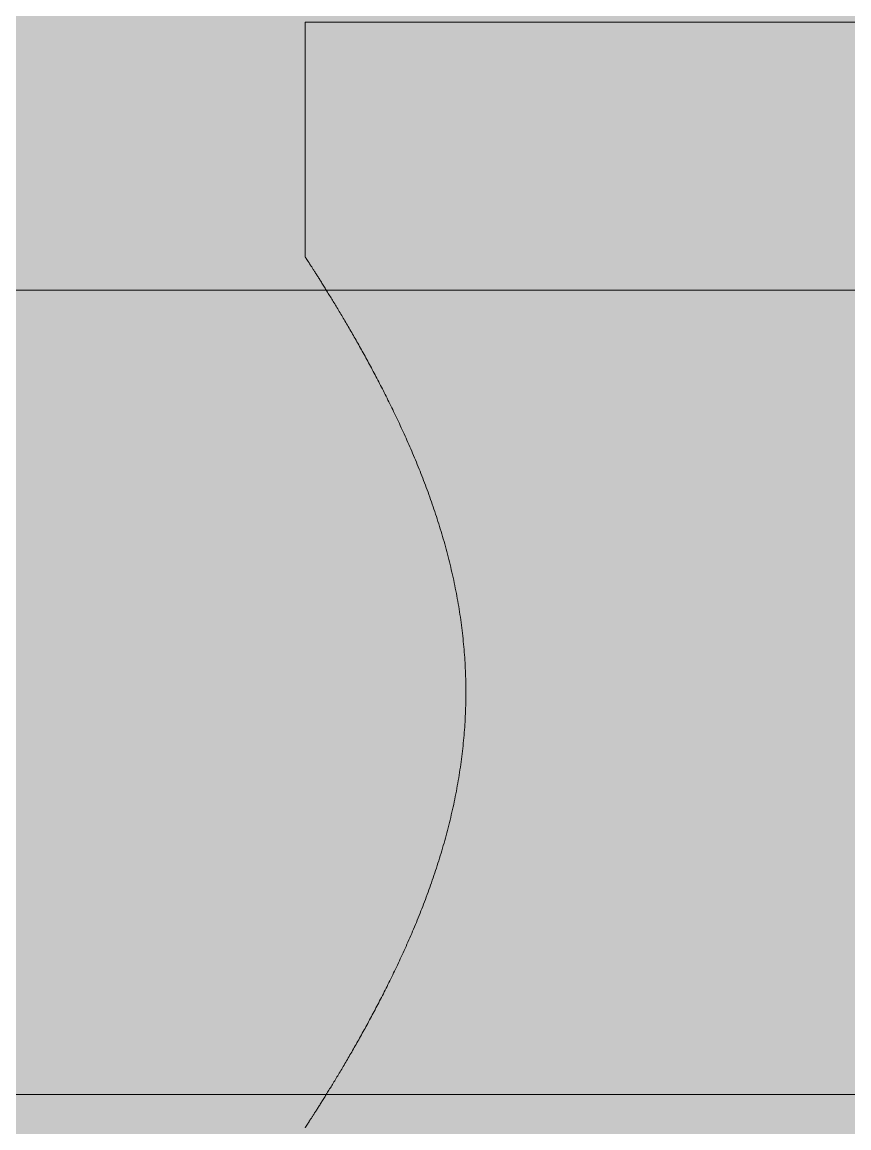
# Model space of a CAD drawing. Header units: millimetres. Extents: x 5622 to 8918, y 2044 to 6634.
# Drawn here: x 7738.24 to 7744.41, y 4137.08 to 4145.33 of the extents above; entities that cross this region are included whole.
import ezdxf

# ---------------------------------------------------------------- set-up
doc = ezdxf.new("R2010")
doc.units = ezdxf.units.MM
doc.layers.add('F_FERRAMENTA', color=253, linetype='Continuous', lineweight=5)
doc.layers.add('F_VETRO', color=140, linetype='Continuous', lineweight=5)

# ---------------------------------------------------------------- blocks, each defined once
blk = doc.blocks.new('RINGHIERINA_Hafele_812.26.610_prospetto_fronte')
at = {"layer": 'F_FERRAMENTA'}
for p, q in [((15438.2236, -2862.2245), (15448.2236, -2862.2245)), ((15448.2236, -2863.9745), (15448.2236, -2862.2245)), ((15448.2168, -2863.985), (15448.2178, -2863.9835)), ((15448.2178, -2863.9835), (15448.2187, -2863.982)), ((15448.2187, -2863.982), (15448.2196, -2863.9807)), ((15448.2196, -2863.9807), (15448.2203, -2863.9795)), ((15448.2203, -2863.9795), (15448.221, -2863.9785)), ((15448.221, -2863.9785), (15448.2216, -2863.9776)), ((15448.2216, -2863.9776), (15448.2221, -2863.9767)), ((15448.2221, -2863.9767), (15448.2226, -2863.9761)), ((15448.2226, -2863.9761), (15448.2229, -2863.9755)), ((15448.2229, -2863.9755), (15448.2232, -2863.9751)), ((15448.2232, -2863.9751), (15448.2234, -2863.9748)), ((15448.2234, -2863.9748), (15448.2236, -2863.9746)), ((15448.2236, -2863.9746), (15448.2236, -2863.9745)), ((15448.1619, -2864.0703), (15448.165, -2864.0654)), ((15448.165, -2864.0654), (15448.168, -2864.0606)), ((15448.168, -2864.0606), (15448.171, -2864.056)), ((15448.171, -2864.056), (15448.1739, -2864.0515)), ((15448.1739, -2864.0515), (15448.1767, -2864.0471)), ((15448.1767, -2864.0471), (15448.1794, -2864.0429)), ((15448.1794, -2864.0429), (15448.1821, -2864.0388)), ((15448.1821, -2864.0388), (15448.1846, -2864.0348)), ((15448.1846, -2864.0348), (15448.1871, -2864.0309)), ((15448.1871, -2864.0309), (15448.1895, -2864.0272)), ((15448.1895, -2864.0272), (15448.1918, -2864.0236)), ((15448.1918, -2864.0236), (15448.194, -2864.0202)), ((15448.194, -2864.0202), (15448.1962, -2864.0168)), ((15448.1962, -2864.0168), (15448.1983, -2864.0136)), ((15448.1983, -2864.0136), (15448.2003, -2864.0105)), ((15448.2003, -2864.0105), (15448.2022, -2864.0076)), ((15448.2022, -2864.0076), (15448.204, -2864.0047)), ((15448.204, -2864.0047), (15448.2057, -2864.002)), ((15448.2057, -2864.002), (15448.2074, -2863.9995)), ((15448.2074, -2863.9995), (15448.209, -2863.997)), ((15448.209, -2863.997), (15448.2105, -2863.9947)), ((15448.2105, -2863.9947), (15448.2119, -2863.9925)), ((15448.2119, -2863.9925), (15448.2132, -2863.9905)), ((15448.2132, -2863.9905), (15448.2145, -2863.9885)), ((15448.2145, -2863.9885), (15448.2157, -2863.9867)), ((15448.2157, -2863.9867), (15448.2168, -2863.985)), ((15448.1103, -2864.1516), (15448.1145, -2864.145)), ((15448.1145, -2864.145), (15448.1185, -2864.1386)), ((15448.1185, -2864.1386), (15448.1226, -2864.1322)), ((15448.1226, -2864.1322), (15448.1265, -2864.1259)), ((15448.1265, -2864.1259), (15448.1304, -2864.1198)), ((15448.1304, -2864.1198), (15448.1342, -2864.1138)), ((15448.1342, -2864.1138), (15448.1379, -2864.108)), ((15448.1379, -2864.108), (15448.1415, -2864.1022)), ((15448.1415, -2864.1022), (15448.1451, -2864.0966)), ((15448.1451, -2864.0966), (15448.1486, -2864.0911)), ((15448.1486, -2864.0911), (15448.1521, -2864.0857)), ((15448.1521, -2864.0857), (15448.1554, -2864.0804)), ((15448.1554, -2864.0804), (15448.1587, -2864.0753)), ((15448.1587, -2864.0753), (15448.1619, -2864.0703)), ((15448.0552, -2864.2401), (15448.0601, -2864.2321)), ((15448.0601, -2864.2321), (15448.065, -2864.2242)), ((15448.065, -2864.2242), (15448.0698, -2864.2164)), ((15448.0698, -2864.2164), (15448.0746, -2864.2088)), ((15448.0746, -2864.2088), (15448.0793, -2864.2012)), ((15448.0793, -2864.2012), (15448.0839, -2864.1938)), ((15448.0839, -2864.1938), (15448.0885, -2864.1865)), ((15448.0885, -2864.1865), (15448.093, -2864.1793)), ((15448.093, -2864.1793), (15448.0974, -2864.1722)), ((15448.0974, -2864.1722), (15448.1018, -2864.1652)), ((15448.1018, -2864.1652), (15448.1061, -2864.1584)), ((15448.1061, -2864.1584), (15448.1103, -2864.1516)), ((15448.0079, -2864.3172), (15448.0134, -2864.3082)), ((15448.0134, -2864.3082), (15448.0188, -2864.2993)), ((15448.0188, -2864.2993), (15448.0242, -2864.2905)), ((15448.0242, -2864.2905), (15448.0295, -2864.2819)), ((15448.0295, -2864.2819), (15448.0348, -2864.2733)), ((15448.0348, -2864.2733), (15448.04, -2864.2648)), ((15448.04, -2864.2648), (15448.0451, -2864.2565)), ((15448.0451, -2864.2565), (15448.0502, -2864.2482)), ((15448.0502, -2864.2482), (15448.0552, -2864.2401)), ((15447.9563, -2864.403), (15447.9622, -2864.393)), ((15447.9622, -2864.393), (15447.9681, -2864.3832)), ((15447.9681, -2864.3832), (15447.9739, -2864.3735)), ((15447.9739, -2864.3735), (15447.9797, -2864.3638)), ((15447.9797, -2864.3638), (15447.9855, -2864.3543)), ((15447.9855, -2864.3543), (15447.9912, -2864.3449)), ((15447.9912, -2864.3449), (15447.9968, -2864.3356)), ((15447.9968, -2864.3356), (15448.0024, -2864.3264)), ((15448.0024, -2864.3264), (15448.0079, -2864.3172)), ((15447.9074, -2864.4858), (15447.9136, -2864.4752)), ((15447.9136, -2864.4752), (15447.9199, -2864.4646)), ((15447.9199, -2864.4646), (15447.926, -2864.4541)), ((15447.926, -2864.4541), (15447.9322, -2864.4437)), ((15447.9322, -2864.4437), (15447.9383, -2864.4333)), ((15447.9383, -2864.4333), (15447.9443, -2864.4231)), ((15447.9443, -2864.4231), (15447.9503, -2864.413)), ((15447.9503, -2864.413), (15447.9563, -2864.403)), ((15447.8626, -2864.5631), (15447.8691, -2864.5518)), ((15447.8691, -2864.5518), (15447.8756, -2864.5406)), ((15447.8756, -2864.5406), (15447.882, -2864.5295)), ((15447.882, -2864.5295), (15447.8884, -2864.5184)), ((15447.8884, -2864.5184), (15447.8948, -2864.5075)), ((15447.8948, -2864.5075), (15447.9011, -2864.4966)), ((15447.9011, -2864.4966), (15447.9074, -2864.4858)), ((15447.8098, -2864.6564), (15447.8164, -2864.6445)), ((15447.8164, -2864.6445), (15447.8231, -2864.6326)), ((15447.8231, -2864.6326), (15447.8298, -2864.6208)), ((15447.8298, -2864.6208), (15447.8364, -2864.6091)), ((15447.8364, -2864.6091), (15447.843, -2864.5975)), ((15447.843, -2864.5975), (15447.8496, -2864.586)), ((15447.8496, -2864.586), (15447.8561, -2864.5745)), ((15447.8561, -2864.5745), (15447.8626, -2864.5631)), ((15447.7693, -2864.7294), (15447.7761, -2864.7171)), ((15447.7761, -2864.7171), (15447.7828, -2864.7048)), ((15447.7828, -2864.7048), (15447.7896, -2864.6926)), ((15447.7896, -2864.6926), (15447.7963, -2864.6805)), ((15447.7963, -2864.6805), (15447.8031, -2864.6684)), ((15447.8031, -2864.6684), (15447.8098, -2864.6564)), ((15447.7215, -2864.8175), (15447.7284, -2864.8047)), ((15447.7284, -2864.8047), (15447.7352, -2864.792)), ((15447.7352, -2864.792), (15447.742, -2864.7794)), ((15447.742, -2864.7794), (15447.7489, -2864.7668)), ((15447.7489, -2864.7668), (15447.7557, -2864.7543)), ((15447.7557, -2864.7543), (15447.7625, -2864.7418)), ((15447.7625, -2864.7418), (15447.7693, -2864.7294)), ((15447.6804, -2864.8951), (15447.6873, -2864.8821)), ((15447.6873, -2864.8821), (15447.6941, -2864.8691)), ((15447.6941, -2864.8691), (15447.701, -2864.8561)), ((15447.701, -2864.8561), (15447.7078, -2864.8432)), ((15447.7078, -2864.8432), (15447.7147, -2864.8303)), ((15447.7147, -2864.8303), (15447.7215, -2864.8175)), ((15447.6324, -2864.9885), (15447.6393, -2864.9749)), ((15447.6393, -2864.9749), (15447.6462, -2864.9614)), ((15447.6462, -2864.9614), (15447.6531, -2864.9479)), ((15447.6531, -2864.9479), (15447.6599, -2864.9346)), ((15447.6599, -2864.9346), (15447.6668, -2864.9214)), ((15447.6668, -2864.9214), (15447.6736, -2864.9083)), ((15447.6736, -2864.9083), (15447.6804, -2864.8951)), ((15447.5975, -2865.0581), (15447.6045, -2865.044)), ((15447.6045, -2865.044), (15447.6115, -2865.03)), ((15447.6115, -2865.03), (15447.6185, -2865.016)), ((15447.6185, -2865.016), (15447.6254, -2865.0022)), ((15447.6254, -2865.0022), (15447.6324, -2864.9885)), ((15447.5551, -2865.1449), (15447.5622, -2865.1302)), ((15447.5622, -2865.1302), (15447.5693, -2865.1156)), ((15447.5693, -2865.1156), (15447.5763, -2865.1011)), ((15447.5763, -2865.1011), (15447.5834, -2865.0867)), ((15447.5834, -2865.0867), (15447.5904, -2865.0723)), ((15447.5904, -2865.0723), (15447.5975, -2865.0581)), ((15447.5125, -2865.2351), (15447.5196, -2865.2199)), ((15447.5196, -2865.2199), (15447.5267, -2865.2047)), ((15447.5267, -2865.2047), (15447.5338, -2865.1896)), ((15447.5338, -2865.1896), (15447.5409, -2865.1746)), ((15447.5409, -2865.1746), (15447.548, -2865.1597)), ((15447.548, -2865.1597), (15447.5551, -2865.1449)), ((15447.4771, -2865.3128), (15447.4842, -2865.2971)), ((15447.4842, -2865.2971), (15447.4912, -2865.2815)), ((15447.4912, -2865.2815), (15447.4983, -2865.2659)), ((15447.4983, -2865.2659), (15447.5054, -2865.2505)), ((15447.5054, -2865.2505), (15447.5125, -2865.2351)), ((15447.4418, -2865.3927), (15447.4488, -2865.3766)), ((15447.4488, -2865.3766), (15447.4559, -2865.3605)), ((15447.4559, -2865.3605), (15447.4629, -2865.3445)), ((15447.4629, -2865.3445), (15447.47, -2865.3286)), ((15447.47, -2865.3286), (15447.4771, -2865.3128)), ((15447.4068, -2865.4747), (15447.4138, -2865.4581)), ((15447.4138, -2865.4581), (15447.4208, -2865.4417)), ((15447.4208, -2865.4417), (15447.4277, -2865.4253)), ((15447.4277, -2865.4253), (15447.4348, -2865.4089)), ((15447.4348, -2865.4089), (15447.4418, -2865.3927)), ((15447.3724, -2865.5587), (15447.3792, -2865.5418)), ((15447.3792, -2865.5418), (15447.3861, -2865.5249)), ((15447.3861, -2865.5249), (15447.393, -2865.5081)), ((15447.393, -2865.5081), (15447.3999, -2865.4913)), ((15447.3999, -2865.4913), (15447.4068, -2865.4747)), ((15447.3386, -2865.6446), (15447.3453, -2865.6273)), ((15447.3453, -2865.6273), (15447.352, -2865.6101)), ((15447.352, -2865.6101), (15447.3588, -2865.5929)), ((15447.3588, -2865.5929), (15447.3656, -2865.5758)), ((15447.3656, -2865.5758), (15447.3724, -2865.5587)), ((15447.3058, -2865.7324), (15447.3123, -2865.7147)), ((15447.3123, -2865.7147), (15447.3188, -2865.6971)), ((15447.3188, -2865.6971), (15447.3254, -2865.6795)), ((15447.3254, -2865.6795), (15447.332, -2865.6621)), ((15447.332, -2865.6621), (15447.3386, -2865.6446)), ((15447.2802, -2865.8038), (15447.2865, -2865.7858)), ((15447.2865, -2865.7858), (15447.2929, -2865.768)), ((15447.2929, -2865.768), (15447.2993, -2865.7501)), ((15447.2993, -2865.7501), (15447.3058, -2865.7324)), ((15447.2493, -2865.8945), (15447.2554, -2865.8762)), ((15447.2554, -2865.8762), (15447.2615, -2865.858)), ((15447.2615, -2865.858), (15447.2677, -2865.8399)), ((15447.2677, -2865.8399), (15447.2739, -2865.8218)), ((15447.2739, -2865.8218), (15447.2802, -2865.8038)), ((15447.2256, -2865.9682), (15447.2314, -2865.9497)), ((15447.2314, -2865.9497), (15447.2373, -2865.9312)), ((15447.2373, -2865.9312), (15447.2433, -2865.9128)), ((15447.2433, -2865.9128), (15447.2493, -2865.8945)), ((15447.1973, -2866.0615), (15447.2028, -2866.0427)), ((15447.2028, -2866.0427), (15447.2084, -2866.024)), ((15447.2084, -2866.024), (15447.2141, -2866.0053)), ((15447.2141, -2866.0053), (15447.2198, -2865.9867)), ((15447.2198, -2865.9867), (15447.2256, -2865.9682)), ((15447.1758, -2866.1372), (15447.1811, -2866.1182)), ((15447.1811, -2866.1182), (15447.1864, -2866.0993)), ((15447.1864, -2866.0993), (15447.1918, -2866.0804)), ((15447.1918, -2866.0804), (15447.1973, -2866.0615)), ((15447.1555, -2866.2137), (15447.1605, -2866.1945)), ((15447.1605, -2866.1945), (15447.1655, -2866.1753)), ((15447.1655, -2866.1753), (15447.1706, -2866.1562)), ((15447.1706, -2866.1562), (15447.1758, -2866.1372)), ((15447.1318, -2866.3102), (15447.1364, -2866.2908)), ((15447.1364, -2866.2908), (15447.141, -2866.2715)), ((15447.141, -2866.2715), (15447.1458, -2866.2521)), ((15447.1458, -2866.2521), (15447.1506, -2866.2329)), ((15447.1506, -2866.2329), (15447.1555, -2866.2137)), ((15447.1143, -2866.3882), (15447.1185, -2866.3686)), ((15447.1185, -2866.3686), (15447.1229, -2866.3491)), ((15447.1229, -2866.3491), (15447.1273, -2866.3296)), ((15447.1273, -2866.3296), (15447.1318, -2866.3102)), ((15447.0981, -2866.4667), (15447.102, -2866.447)), ((15447.102, -2866.447), (15447.106, -2866.4273)), ((15447.106, -2866.4273), (15447.1101, -2866.4077)), ((15447.1101, -2866.4077), (15447.1143, -2866.3882)), ((15447.0834, -2866.5456), (15447.087, -2866.5258)), ((15447.087, -2866.5258), (15447.0906, -2866.5061)), ((15447.0906, -2866.5061), (15447.0943, -2866.4864)), ((15447.0943, -2866.4864), (15447.0981, -2866.4667)), ((15447.0703, -2866.625), (15447.0734, -2866.6051)), ((15447.0734, -2866.6051), (15447.0767, -2866.5853)), ((15447.0767, -2866.5853), (15447.08, -2866.5654)), ((15447.08, -2866.5654), (15447.0834, -2866.5456)), ((15447.0561, -2866.7247), (15447.0587, -2866.7047)), ((15447.0587, -2866.7047), (15447.0614, -2866.6847)), ((15447.0614, -2866.6847), (15447.0643, -2866.6648)), ((15447.0643, -2866.6648), (15447.0672, -2866.6449)), ((15447.0672, -2866.6449), (15447.0703, -2866.625)), ((15447.0465, -2866.8046), (15447.0487, -2866.7846)), ((15447.0487, -2866.7846), (15447.0511, -2866.7646)), ((15447.0511, -2866.7646), (15447.0535, -2866.7446)), ((15447.0535, -2866.7446), (15447.0561, -2866.7247)), ((15447.0385, -2866.8847), (15447.0404, -2866.8647)), ((15447.0404, -2866.8647), (15447.0423, -2866.8447)), ((15447.0423, -2866.8447), (15447.0443, -2866.8247)), ((15447.0443, -2866.8247), (15447.0465, -2866.8046)), ((15447.0322, -2866.9649), (15447.0336, -2866.9449)), ((15447.0336, -2866.9449), (15447.0352, -2866.9248)), ((15447.0352, -2866.9248), (15447.0368, -2866.9048)), ((15447.0368, -2866.9048), (15447.0385, -2866.8847)), ((15447.0276, -2867.045), (15447.0286, -2867.025)), ((15447.0286, -2867.025), (15447.0297, -2867.0049)), ((15447.0297, -2867.0049), (15447.0309, -2866.9849)), ((15447.0309, -2866.9849), (15447.0322, -2866.9649)), ((15447.0246, -2867.1249), (15447.0252, -2867.1049)), ((15447.0252, -2867.1049), (15447.0259, -2867.085)), ((15447.0259, -2867.085), (15447.0267, -2867.065)), ((15447.0267, -2867.065), (15447.0276, -2867.045)), ((15447.0233, -2867.2046), (15447.0235, -2867.1847)), ((15447.0235, -2867.1847), (15447.0237, -2867.1648)), ((15447.0237, -2867.1648), (15447.0241, -2867.1449)), ((15447.0241, -2867.1449), (15447.0246, -2867.1249)), ((15447.0233, -2867.2245), (15447.0233, -2867.2046)), ((15447.0233, -2867.2444), (15447.0233, -2867.2245)), ((15447.0235, -2867.2643), (15447.0233, -2867.2444)), ((15447.0237, -2867.2842), (15447.0235, -2867.2643)), ((15447.0241, -2867.3042), (15447.0237, -2867.2842)), ((15447.0246, -2867.3241), (15447.0241, -2867.3042)), ((15447.0252, -2867.3441), (15447.0246, -2867.3241)), ((15447.0259, -2867.3641), (15447.0252, -2867.3441)), ((15447.0267, -2867.3841), (15447.0259, -2867.3641)), ((15447.0276, -2867.4041), (15447.0267, -2867.3841)), ((15447.0286, -2867.4241), (15447.0276, -2867.4041)), ((15447.0297, -2867.4441), (15447.0286, -2867.4241)), ((15447.0309, -2867.4641), (15447.0297, -2867.4441)), ((15447.0322, -2867.4842), (15447.0309, -2867.4641)), ((15447.0336, -2867.5042), (15447.0322, -2867.4842)), ((15447.0352, -2867.5242), (15447.0336, -2867.5042)), ((15447.0368, -2867.5443), (15447.0352, -2867.5242)), ((15447.0385, -2867.5643), (15447.0368, -2867.5443)), ((15447.0404, -2867.5843), (15447.0385, -2867.5643)), ((15447.0423, -2867.6044), (15447.0404, -2867.5843)), ((15447.0443, -2867.6244), (15447.0423, -2867.6044)), ((15447.0465, -2867.6444), (15447.0443, -2867.6244)), ((15447.0487, -2867.6644), (15447.0465, -2867.6444)), ((15447.0511, -2867.6844), (15447.0487, -2867.6644)), ((15447.0535, -2867.7044), (15447.0511, -2867.6844)), ((15447.0561, -2867.7244), (15447.0535, -2867.7044)), ((15447.0587, -2867.7443), (15447.0561, -2867.7244)), ((15447.0614, -2867.7643), (15447.0587, -2867.7443)), ((15447.0643, -2867.7842), (15447.0614, -2867.7643)), ((15447.0672, -2867.8041), (15447.0643, -2867.7842)), ((15447.0703, -2867.824), (15447.0672, -2867.8041)), ((15447.0734, -2867.8439), (15447.0703, -2867.824)), ((15447.0767, -2867.8638), (15447.0734, -2867.8439)), ((15447.08, -2867.8836), (15447.0767, -2867.8638)), ((15447.0834, -2867.9034), (15447.08, -2867.8836)), ((15447.087, -2867.9232), (15447.0834, -2867.9034)), ((15447.0906, -2867.943), (15447.087, -2867.9232)), ((15447.0943, -2867.9627), (15447.0906, -2867.943)), ((15447.0981, -2867.9824), (15447.0943, -2867.9627)), ((15447.102, -2868.0021), (15447.0981, -2867.9824)), ((15447.106, -2868.0217), (15447.102, -2868.0021)), ((15447.1101, -2868.0413), (15447.106, -2868.0217)), ((15447.1143, -2868.0609), (15447.1101, -2868.0413)), ((15447.1185, -2868.0804), (15447.1143, -2868.0609)), ((15447.1229, -2868.0999), (15447.1185, -2868.0804)), ((15447.1273, -2868.1194), (15447.1229, -2868.0999)), ((15447.1318, -2868.1388), (15447.1273, -2868.1194)), ((15447.1364, -2868.1582), (15447.1318, -2868.1388)), ((15447.141, -2868.1776), (15447.1364, -2868.1582)), ((15447.1458, -2868.1969), (15447.141, -2868.1776)), ((15447.1506, -2868.2162), (15447.1458, -2868.1969)), ((15447.1555, -2868.2354), (15447.1506, -2868.2162)), ((15447.1605, -2868.2546), (15447.1555, -2868.2354)), ((15447.1655, -2868.2737), (15447.1605, -2868.2546)), ((15447.1706, -2868.2928), (15447.1655, -2868.2737)), ((15447.1758, -2868.3118), (15447.1706, -2868.2928)), ((15447.1811, -2868.3308), (15447.1758, -2868.3118)), ((15447.1864, -2868.3498), (15447.1811, -2868.3308)), ((15447.1918, -2868.3687), (15447.1864, -2868.3498)), ((15447.1973, -2868.3875), (15447.1918, -2868.3687)), ((15447.2028, -2868.4063), (15447.1973, -2868.3875)), ((15447.2084, -2868.425), (15447.2028, -2868.4063)), ((15447.2141, -2868.4437), (15447.2084, -2868.425)), ((15447.2198, -2868.4623), (15447.2141, -2868.4437)), ((15447.2256, -2868.4809), (15447.2198, -2868.4623)), ((15447.2314, -2868.4994), (15447.2256, -2868.4809)), ((15447.2373, -2868.5178), (15447.2314, -2868.4994)), ((15447.2433, -2868.5362), (15447.2373, -2868.5178)), ((15447.2493, -2868.5545), (15447.2433, -2868.5362)), ((15447.2554, -2868.5728), (15447.2493, -2868.5545)), ((15447.2615, -2868.591), (15447.2554, -2868.5728)), ((15447.2677, -2868.6091), (15447.2615, -2868.591)), ((15447.2739, -2868.6272), (15447.2677, -2868.6091)), ((15447.2802, -2868.6452), (15447.2739, -2868.6272)), ((15447.2865, -2868.6632), (15447.2802, -2868.6452)), ((15447.2929, -2868.6811), (15447.2865, -2868.6632)), ((15447.2993, -2868.6989), (15447.2929, -2868.6811)), ((15447.3058, -2868.7167), (15447.2993, -2868.6989)), ((15447.3123, -2868.7343), (15447.3058, -2868.7167)), ((15447.3188, -2868.752), (15447.3123, -2868.7343)), ((15447.3254, -2868.7695), (15447.3188, -2868.752)), ((15447.332, -2868.787), (15447.3254, -2868.7695)), ((15447.3386, -2868.8044), (15447.332, -2868.787)), ((15447.3453, -2868.8217), (15447.3386, -2868.8044)), ((15447.352, -2868.839), (15447.3453, -2868.8217)), ((15447.3588, -2868.8562), (15447.352, -2868.839)), ((15447.3656, -2868.8733), (15447.3588, -2868.8562)), ((15447.3724, -2868.8903), (15447.3656, -2868.8733)), ((15447.3792, -2868.9073), (15447.3724, -2868.8903)), ((15447.3861, -2868.9242), (15447.3792, -2868.9073)), ((15447.393, -2868.941), (15447.3861, -2868.9242)), ((15447.3999, -2868.9577), (15447.393, -2868.941)), ((15447.4068, -2868.9743), (15447.3999, -2868.9577)), ((15447.4138, -2868.9909), (15447.4068, -2868.9743)), ((15447.4208, -2869.0074), (15447.4138, -2868.9909)), ((15447.4277, -2869.0238), (15447.4208, -2869.0074)), ((15447.4348, -2869.0401), (15447.4277, -2869.0238)), ((15447.4418, -2869.0563), (15447.4348, -2869.0401)), ((15447.4488, -2869.0725), (15447.4418, -2869.0563)), ((15447.4559, -2869.0885), (15447.4488, -2869.0725)), ((15447.4629, -2869.1045), (15447.4559, -2869.0885)), ((15447.47, -2869.1204), (15447.4629, -2869.1045)), ((15447.4771, -2869.1362), (15447.47, -2869.1204)), ((15447.4842, -2869.1519), (15447.4771, -2869.1362)), ((15447.4912, -2869.1676), (15447.4842, -2869.1519)), ((15447.4983, -2869.1831), (15447.4912, -2869.1676)), ((15447.5054, -2869.1985), (15447.4983, -2869.1831)), ((15447.5125, -2869.2139), (15447.5054, -2869.1985)), ((15447.5196, -2869.2292), (15447.5125, -2869.2139)), ((15447.5267, -2869.2443), (15447.5196, -2869.2292)), ((15447.5338, -2869.2594), (15447.5267, -2869.2443)), ((15447.5409, -2869.2744), (15447.5338, -2869.2594)), ((15447.548, -2869.2893), (15447.5409, -2869.2744)), ((15447.5551, -2869.3041), (15447.548, -2869.2893)), ((15447.5622, -2869.3188), (15447.5551, -2869.3041)), ((15447.5693, -2869.3334), (15447.5622, -2869.3188)), ((15447.5763, -2869.3479), (15447.5693, -2869.3334)), ((15447.5834, -2869.3624), (15447.5763, -2869.3479)), ((15447.5904, -2869.3767), (15447.5834, -2869.3624)), ((15447.5975, -2869.3909), (15447.5904, -2869.3767)), ((15447.6045, -2869.405), (15447.5975, -2869.3909)), ((15447.6115, -2869.4191), (15447.6045, -2869.405)), ((15447.6185, -2869.433), (15447.6115, -2869.4191)), ((15447.6254, -2869.4468), (15447.6185, -2869.433)), ((15447.6324, -2869.4605), (15447.6254, -2869.4468)), ((15447.6393, -2869.4742), (15447.6324, -2869.4605)), ((15447.6462, -2869.4877), (15447.6393, -2869.4742)), ((15447.6531, -2869.5011), (15447.6462, -2869.4877)), ((15447.6599, -2869.5144), (15447.6531, -2869.5011)), ((15447.6668, -2869.5276), (15447.6599, -2869.5144)), ((15447.6736, -2869.5408), (15447.6668, -2869.5276)), ((15447.6804, -2869.5539), (15447.6736, -2869.5408)), ((15447.6873, -2869.567), (15447.6804, -2869.5539)), ((15447.6941, -2869.58), (15447.6873, -2869.567)), ((15447.701, -2869.5929), (15447.6941, -2869.58)), ((15447.7078, -2869.6059), (15447.701, -2869.5929)), ((15447.7147, -2869.6187), (15447.7078, -2869.6059)), ((15447.7215, -2869.6315), (15447.7147, -2869.6187)), ((15447.7284, -2869.6443), (15447.7215, -2869.6315)), ((15447.7352, -2869.657), (15447.7284, -2869.6443)), ((15447.742, -2869.6696), (15447.7352, -2869.657)), ((15447.7489, -2869.6822), (15447.742, -2869.6696)), ((15447.7557, -2869.6948), (15447.7489, -2869.6822)), ((15447.7625, -2869.7072), (15447.7557, -2869.6948)), ((15447.7693, -2869.7196), (15447.7625, -2869.7072)), ((15447.7761, -2869.732), (15447.7693, -2869.7196)), ((15447.7828, -2869.7442), (15447.7761, -2869.732)), ((15447.7896, -2869.7564), (15447.7828, -2869.7442)), ((15447.7963, -2869.7686), (15447.7896, -2869.7564)), ((15447.8031, -2869.7807), (15447.7963, -2869.7686)), ((15447.8098, -2869.7926), (15447.8031, -2869.7807)), ((15447.8164, -2869.8046), (15447.8098, -2869.7926)), ((15447.8231, -2869.8164), (15447.8164, -2869.8046)), ((15447.8298, -2869.8282), (15447.8231, -2869.8164)), ((15447.8364, -2869.8399), (15447.8298, -2869.8282)), ((15447.843, -2869.8515), (15447.8364, -2869.8399)), ((15447.8496, -2869.8631), (15447.843, -2869.8515)), ((15447.8561, -2869.8745), (15447.8496, -2869.8631)), ((15447.8626, -2869.8859), (15447.8561, -2869.8745)), ((15447.8691, -2869.8972), (15447.8626, -2869.8859)), ((15447.8756, -2869.9084), (15447.8691, -2869.8972)), ((15447.882, -2869.9196), (15447.8756, -2869.9084)), ((15447.8884, -2869.9306), (15447.882, -2869.9196)), ((15447.8948, -2869.9416), (15447.8884, -2869.9306)), ((15447.9011, -2869.9524), (15447.8948, -2869.9416)), ((15447.9074, -2869.9632), (15447.9011, -2869.9524)), ((15447.9136, -2869.9739), (15447.9074, -2869.9632)), ((15447.9199, -2869.9845), (15447.9136, -2869.9739)), ((15447.926, -2869.995), (15447.9199, -2869.9845)), ((15447.9322, -2870.0054), (15447.926, -2869.995)), ((15447.9383, -2870.0157), (15447.9322, -2870.0054)), ((15447.9443, -2870.0259), (15447.9383, -2870.0157)), ((15447.9503, -2870.036), (15447.9443, -2870.0259)), ((15447.9563, -2870.0461), (15447.9503, -2870.036)), ((15447.9622, -2870.056), (15447.9563, -2870.0461)), ((15447.9681, -2870.0658), (15447.9622, -2870.056)), ((15447.9739, -2870.0756), (15447.9681, -2870.0658)), ((15447.9797, -2870.0852), (15447.9739, -2870.0756)), ((15447.9855, -2870.0947), (15447.9797, -2870.0852)), ((15447.9912, -2870.1041), (15447.9855, -2870.0947)), ((15447.9968, -2870.1135), (15447.9912, -2870.1041)), ((15448.0024, -2870.1227), (15447.9968, -2870.1135)), ((15448.0079, -2870.1318), (15448.0024, -2870.1227)), ((15448.0134, -2870.1408), (15448.0079, -2870.1318)), ((15448.0188, -2870.1497), (15448.0134, -2870.1408)), ((15448.0242, -2870.1585), (15448.0188, -2870.1497)), ((15448.0295, -2870.1672), (15448.0242, -2870.1585)), ((15448.0348, -2870.1758), (15448.0295, -2870.1672)), ((15448.04, -2870.1842), (15448.0348, -2870.1758)), ((15448.0451, -2870.1926), (15448.04, -2870.1842)), ((15448.0502, -2870.2008), (15448.0451, -2870.1926)), ((15448.0552, -2870.2089), (15448.0502, -2870.2008)), ((15448.0601, -2870.2169), (15448.0552, -2870.2089)), ((15448.065, -2870.2248), (15448.0601, -2870.2169)), ((15448.0698, -2870.2326), (15448.065, -2870.2248)), ((15448.0746, -2870.2403), (15448.0698, -2870.2326)), ((15448.0793, -2870.2478), (15448.0746, -2870.2403)), ((15448.0839, -2870.2553), (15448.0793, -2870.2478)), ((15448.0885, -2870.2626), (15448.0839, -2870.2553)), ((15448.093, -2870.2698), (15448.0885, -2870.2626)), ((15448.0974, -2870.2769), (15448.093, -2870.2698)), ((15448.1018, -2870.2838), (15448.0974, -2870.2769)), ((15448.1061, -2870.2907), (15448.1018, -2870.2838)), ((15448.1103, -2870.2974), (15448.1061, -2870.2907)), ((15448.1145, -2870.304), (15448.1103, -2870.2974)), ((15448.1185, -2870.3105), (15448.1145, -2870.304)), ((15448.1226, -2870.3168), (15448.1185, -2870.3105)), ((15448.1265, -2870.3231), (15448.1226, -2870.3168)), ((15448.1304, -2870.3292), (15448.1265, -2870.3231)), ((15448.1342, -2870.3352), (15448.1304, -2870.3292)), ((15448.1379, -2870.3411), (15448.1342, -2870.3352)), ((15448.1415, -2870.3468), (15448.1379, -2870.3411)), ((15448.1451, -2870.3525), (15448.1415, -2870.3468)), ((15448.1486, -2870.358), (15448.1451, -2870.3525)), ((15448.1521, -2870.3634), (15448.1486, -2870.358)), ((15448.1554, -2870.3686), (15448.1521, -2870.3634)), ((15448.1587, -2870.3737), (15448.1554, -2870.3686)), ((15448.1619, -2870.3788), (15448.1587, -2870.3737)), ((15448.165, -2870.3836), (15448.1619, -2870.3788)), ((15448.168, -2870.3884), (15448.165, -2870.3836)), ((15448.171, -2870.393), (15448.168, -2870.3884)), ((15448.1739, -2870.3975), (15448.171, -2870.393)), ((15448.1767, -2870.4019), (15448.1739, -2870.3975)), ((15448.1794, -2870.4061), (15448.1767, -2870.4019)), ((15448.1821, -2870.4102), (15448.1794, -2870.4061)), ((15448.1846, -2870.4142), (15448.1821, -2870.4102)), ((15448.1871, -2870.4181), (15448.1846, -2870.4142)), ((15448.1895, -2870.4218), (15448.1871, -2870.4181)), ((15448.1918, -2870.4254), (15448.1895, -2870.4218)), ((15448.194, -2870.4289), (15448.1918, -2870.4254)), ((15448.1962, -2870.4322), (15448.194, -2870.4289)), ((15448.1983, -2870.4354), (15448.1962, -2870.4322)), ((15448.2003, -2870.4385), (15448.1983, -2870.4354)), ((15448.2022, -2870.4415), (15448.2003, -2870.4385)), ((15448.204, -2870.4443), (15448.2022, -2870.4415)), ((15448.2057, -2870.447), (15448.204, -2870.4443)), ((15448.2074, -2870.4496), (15448.2057, -2870.447)), ((15448.209, -2870.452), (15448.2074, -2870.4496)), ((15448.2105, -2870.4543), (15448.209, -2870.452)), ((15448.2119, -2870.4565), (15448.2105, -2870.4543)), ((15448.2132, -2870.4586), (15448.2119, -2870.4565)), ((15448.2145, -2870.4605), (15448.2132, -2870.4586)), ((15448.2157, -2870.4623), (15448.2145, -2870.4605)), ((15448.2168, -2870.464), (15448.2157, -2870.4623)), ((15448.2178, -2870.4656), (15448.2168, -2870.464)), ((15448.2187, -2870.467), (15448.2178, -2870.4656)), ((15448.2196, -2870.4683), (15448.2187, -2870.467)), ((15448.2203, -2870.4695), (15448.2196, -2870.4683)), ((15448.221, -2870.4706), (15448.2203, -2870.4695)), ((15448.2216, -2870.4715), (15448.221, -2870.4706)), ((15448.2221, -2870.4723), (15448.2216, -2870.4715)), ((15448.2226, -2870.473), (15448.2221, -2870.4723)), ((15448.2229, -2870.4735), (15448.2226, -2870.473)), ((15448.2232, -2870.474), (15448.2229, -2870.4735)), ((15448.2234, -2870.4743), (15448.2232, -2870.474)), ((15448.2236, -2870.4745), (15448.2234, -2870.4743)), ((15448.2236, -2870.4745), (15448.2236, -2870.4745))]:
    blk.add_line(p, q, dxfattribs=at)

msp = doc.modelspace()

# ---------------------------------------------------------------- hatches: boundary and pattern name
at = {"layer": 'F_VETRO', "transparency": 33554508}
h = msp.add_hatch(color=153, dxfattribs=at)
h.dxf.hatch_style = 1
h.set_gradient(color1=(102, 153, 204), color2=(251, 252, 254), rotation=45, one_color=1, tint=0.994624)
h.paths.add_polyline_path([(7783.3484, 5634.3268), (7469.3484, 5634.3268), (7469.3484, 3760.3268), (7783.3484, 3760.3268)])

# ---------------------------------------------------------------- linework, layer by layer
at = {"layer": 'F_FERRAMENTA'}
msp.add_lwpolyline([(7490.3484, 4143.326), (7760.3484, 4143.326), (7760.3484, 4137.326), (7490.3484, 4137.326)], close=True, dxfattribs=at)

# ---------------------------------------------------------------- block references
at = {"layer": 'F_FERRAMENTA', "xscale": -1}
msp.add_blockref('RINGHIERINA_Hafele_812.26.610_prospetto_fronte', (23188.572, 7007.5505), dxfattribs=at)

doc.saveas('drawing.dxf')
